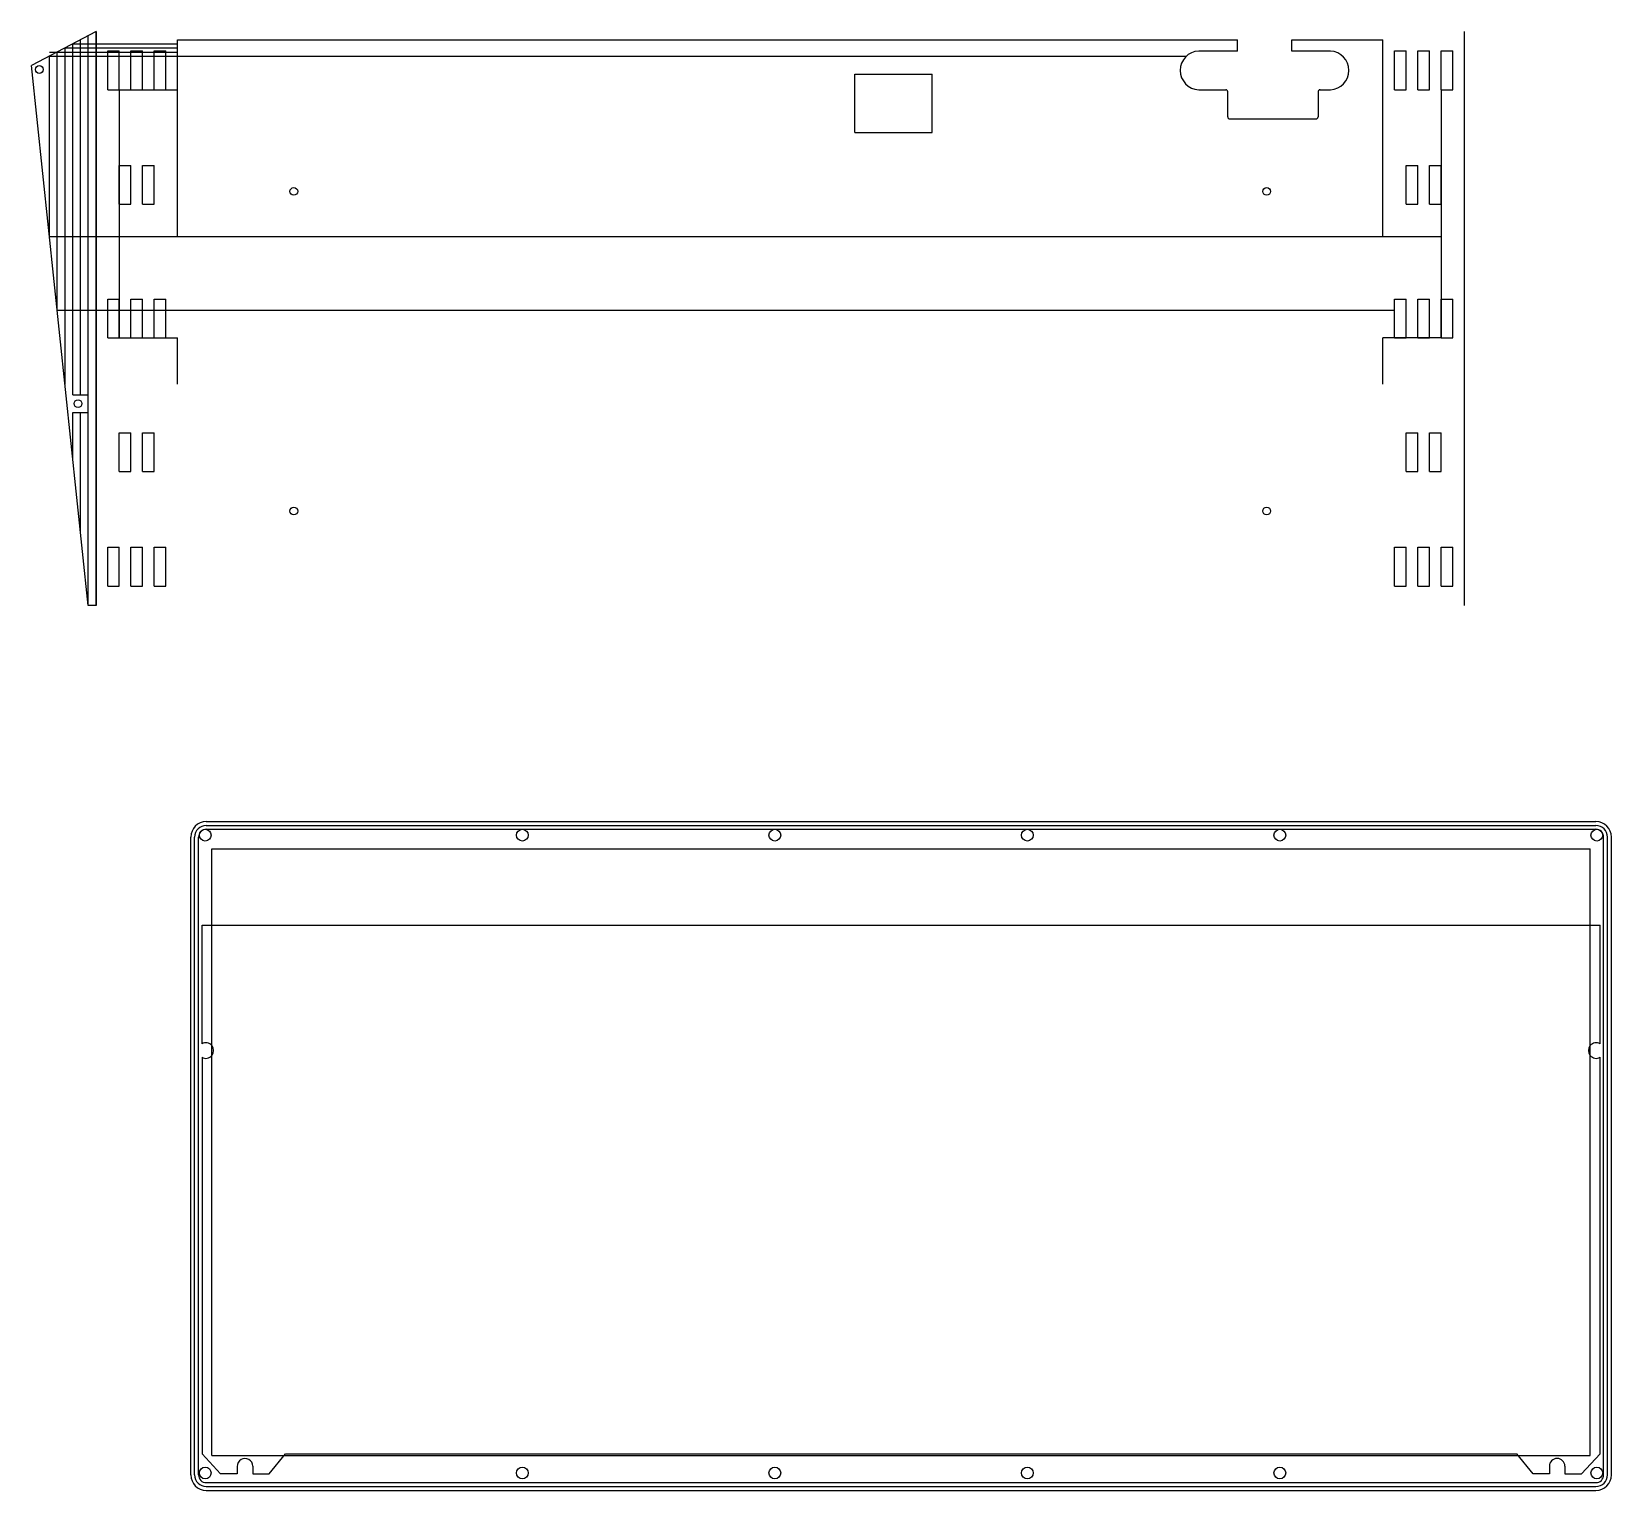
# Model space of a CAD drawing. Header units: millimetres. Extents: x -2194 to 1361, y -607 to 684.
# Drawn here: x -2193.6 to -1786.2, y -107.8 to 268.5 of the extents above; entities that cross this region are included whole.
import ezdxf

# ---------------------------------------------------------------- set-up
doc = ezdxf.new("R2010")
doc.units = ezdxf.units.MM
doc.layers.add('draft', color=7, linetype='Continuous', lineweight=25, true_color=0x000000)

msp = doc.modelspace()

# ---------------------------------------------------------------- linework, layer by layer
at = {"layer": 'draft'}
for p, q in [((-2177, 268.48), (-2193.63, 259.7)), ((-2177, 268.48), (-2193.63, 259.7)), ((-2183, 174.77), (-2183, 265.31)), ((-2183, 265.31), (-2156, 265.31)), ((-2181, 174.77), (-2181, 266.37)), ((-2179, 120.47), (-2179, 267.42)), ((-2177, 120.47), (-2177, 268.48)), ((-2177, 268.48), (-2177, 120.47)), ((-2156, 266.37), (-1882.61, 266.37)), ((-2156, 253.48), (-2156, 266.37)), ((-1882.61, 263.46), (-1882.61, 266.37)), ((-1868.61, 263.46), (-1868.61, 266.37)), ((-1868.61, 266.37), (-1845.08, 266.37)), ((-1845.08, 215.61), (-1845.08, 266.37)), ((-1824.08, 120.47), (-1824.08, 268.48)), ((-2189, 263.2), (-2187, 263.2)), ((-2189, 215.61), (-2189, 262.15)), ((-2189, 262.15), (-2156, 262.15)), ((-2187, 196.59), (-2187, 263.2)), ((-2187, 263.2), (-2156, 263.2)), ((-2185, 177.56), (-2185, 264.26)), ((-2185, 264.26), (-2156, 264.26)), ((-2174, 253.48), (-2174, 263.48)), ((-2174, 263.48), (-2171, 263.48)), ((-2171, 253.48), (-2171, 263.48)), ((-2168, 253.48), (-2168, 263.48)), ((-2168, 263.48), (-2165, 263.48)), ((-2165, 253.48), (-2165, 263.48)), ((-2162, 253.48), (-2162, 263.48)), ((-2162, 263.48), (-2159, 263.48)), ((-2159, 253.48), (-2159, 263.48)), ((-2156, 262.15), (-1895.75, 262.15)), ((-1882.61, 263.46), (-1892.59, 263.46)), ((-1858.59, 263.46), (-1868.61, 263.46)), ((-1842.08, 253.48), (-1842.08, 263.48)), ((-1842.08, 263.48), (-1839.08, 263.48)), ((-1839.08, 253.48), (-1839.08, 263.48)), ((-1836.08, 253.48), (-1836.08, 263.48)), ((-1836.08, 263.48), (-1833.08, 263.48)), ((-1833.08, 253.48), (-1833.08, 263.48)), ((-1830.08, 253.48), (-1830.08, 263.48)), ((-1830.08, 263.48), (-1827.08, 263.48)), ((-1827.08, 253.48), (-1827.08, 263.48)), ((-2179, 120.47), (-2193.63, 259.7)), ((-1981.31, 242.48), (-1981.31, 257.48)), ((-1981.31, 257.48), (-1961.31, 257.48)), ((-1961.31, 242.48), (-1961.31, 257.48)), ((-2174, 253.48), (-2171, 253.48)), ((-2174, 253.48), (-2171, 253.48)), ((-2174, 253.48), (-2156, 253.48)), ((-2171, 253.48), (-2171, 189.47)), ((-2168, 253.48), (-2165, 253.48)), ((-2162, 253.48), (-2159, 253.48)), ((-2156, 215.61), (-2156, 253.48)), ((-1892.59, 253.46), (-1885.61, 253.46)), ((-1885.11, 246.46), (-1885.11, 252.96)), ((-1861.8, 252.96), (-1861.8, 246.46)), ((-1861.3, 253.46), (-1858.59, 253.46)), ((-1842.08, 253.48), (-1839.08, 253.48)), ((-1836.08, 253.48), (-1833.08, 253.48)), ((-1830.08, 253.48), (-1827.08, 253.48)), ((-1830.08, 253.48), (-1830.08, 189.47)), ((-1884.61, 245.96), (-1862.3, 245.96)), ((-1981.31, 242.48), (-1961.31, 242.48)), ((-2171, 223.97), (-2171, 233.97)), ((-2171, 233.97), (-2168, 233.97)), ((-2168, 223.97), (-2168, 233.97)), ((-2165, 223.97), (-2165, 233.97)), ((-2165, 233.97), (-2162, 233.97)), ((-2162, 223.97), (-2162, 233.97)), ((-1839.08, 223.97), (-1839.08, 233.97)), ((-1839.08, 233.97), (-1836.08, 233.97)), ((-1836.08, 223.97), (-1836.08, 233.97)), ((-1833.08, 223.97), (-1833.08, 233.97)), ((-1833.08, 233.97), (-1830.08, 233.97)), ((-1830.08, 223.97), (-1830.08, 233.97)), ((-2171, 223.97), (-2168, 223.97)), ((-2165, 223.97), (-2162, 223.97)), ((-1839.08, 223.97), (-1836.08, 223.97)), ((-1833.08, 223.97), (-1830.08, 223.97)), ((-2189, 215.61), (-2156, 215.61)), ((-2156, 215.61), (-1830.08, 215.61)), ((-2187, 196.59), (-2156, 196.59)), ((-2174, 189.47), (-2174, 199.47)), ((-2174, 199.47), (-2171, 199.47)), ((-2171, 189.47), (-2171, 199.47)), ((-2168, 189.47), (-2168, 199.47)), ((-2168, 199.47), (-2165, 199.47)), ((-2165, 189.47), (-2165, 199.47)), ((-2162, 189.47), (-2162, 199.47)), ((-2162, 199.47), (-2159, 199.47)), ((-2159, 189.47), (-2159, 199.47)), ((-2156, 196.59), (-1842.08, 196.59)), ((-1842.08, 189.47), (-1842.08, 199.47)), ((-1842.08, 199.47), (-1839.08, 199.47)), ((-1839.08, 189.47), (-1839.08, 199.47)), ((-1836.08, 189.47), (-1836.08, 199.47)), ((-1836.08, 199.47), (-1833.08, 199.47)), ((-1833.08, 189.47), (-1833.08, 199.47)), ((-1830.08, 189.47), (-1830.08, 199.47)), ((-1830.08, 199.47), (-1827.08, 199.47)), ((-1827.08, 189.47), (-1827.08, 199.47)), ((-2174, 189.47), (-2171, 189.47)), ((-2174, 189.47), (-2156, 189.47)), ((-2168, 189.47), (-2165, 189.47)), ((-2162, 189.47), (-2159, 189.47)), ((-2156, 177.56), (-2156, 189.47)), ((-1830.08, 189.47), (-1845.08, 189.47)), ((-1845.08, 177.56), (-1845.08, 189.47)), ((-1842.08, 189.47), (-1839.08, 189.47)), ((-1836.08, 189.47), (-1833.08, 189.47)), ((-1830.08, 189.47), (-1827.08, 189.47)), ((-1830.08, 189.47), (-1830.08, 189.47)), ((-2183, 174.77), (-2181, 174.77)), ((-2181, 174.77), (-2179, 174.77)), ((-2183, 170.26), (-2181, 170.26)), ((-2183, 158.53), (-2183, 170.26)), ((-2181, 139.5), (-2181, 170.26)), ((-2181, 170.26), (-2179, 170.26)), ((-2171, 154.97), (-2171, 164.97)), ((-2171, 164.97), (-2168, 164.97)), ((-2168, 154.97), (-2168, 164.97)), ((-2165, 154.97), (-2165, 164.97)), ((-2165, 164.97), (-2162, 164.97)), ((-2162, 154.97), (-2162, 164.97)), ((-1839.08, 154.97), (-1839.08, 164.97)), ((-1839.08, 164.97), (-1836.08, 164.97)), ((-1836.08, 154.97), (-1836.08, 164.97)), ((-1833.08, 154.97), (-1833.08, 164.97)), ((-1833.08, 164.97), (-1830.08, 164.97)), ((-1830.08, 154.97), (-1830.08, 164.97)), ((-2171, 154.97), (-2168, 154.97)), ((-2165, 154.97), (-2162, 154.97)), ((-1839.08, 154.97), (-1836.08, 154.97)), ((-1833.08, 154.97), (-1830.08, 154.97)), ((-2174, 125.47), (-2174, 135.47)), ((-2174, 135.47), (-2171, 135.47)), ((-2171, 125.47), (-2171, 135.47)), ((-2168, 125.47), (-2168, 135.47)), ((-2168, 135.47), (-2165, 135.47)), ((-2165, 125.47), (-2165, 135.47)), ((-2162, 125.47), (-2162, 135.47)), ((-2162, 135.47), (-2159, 135.47)), ((-2159, 125.47), (-2159, 135.47)), ((-1842.08, 125.47), (-1842.08, 135.47)), ((-1842.08, 135.47), (-1839.08, 135.47)), ((-1839.08, 125.47), (-1839.08, 135.47)), ((-1836.08, 125.47), (-1836.08, 135.47)), ((-1836.08, 135.47), (-1833.08, 135.47)), ((-1833.08, 125.47), (-1833.08, 135.47)), ((-1830.08, 125.47), (-1830.08, 135.47)), ((-1830.08, 135.47), (-1827.08, 135.47)), ((-1827.08, 125.47), (-1827.08, 135.47)), ((-2174, 125.47), (-2171, 125.47)), ((-2168, 125.47), (-2165, 125.47)), ((-2162, 125.47), (-2159, 125.47)), ((-1842.08, 125.47), (-1839.08, 125.47)), ((-1836.08, 125.47), (-1833.08, 125.47)), ((-1830.08, 125.47), (-1827.08, 125.47)), ((-2177, 120.47), (-2179, 120.47)), ((-2148.57, 64.71), (-1790.16, 64.71)), ((-2148.57, 63.71), (-1790.16, 63.71)), ((-2148.57, 62.71), (-1790.16, 62.71)), ((-2152.57, -103.81), (-2152.57, 60.71)), ((-2151.57, -103.81), (-2151.57, 60.71)), ((-2150.57, -103.81), (-2150.57, 60.71)), ((-2147.12, -98.81), (-2147.12, 57.71)), ((-2147.12, 57.71), (-1791.61, 57.71)), ((-1791.61, -98.81), (-1791.61, 57.71)), ((-1788.16, -103.81), (-1788.16, 60.71)), ((-1787.16, -103.81), (-1787.16, 60.71)), ((-1786.16, -103.81), (-1786.16, 60.71)), ((-2149.67, 7.38), (-2149.67, 37.99)), ((-2149.67, 37.99), (-1789.06, 37.99)), ((-1789.06, 7.38), (-1789.06, 37.99)), ((-2149.67, 3.91), (-2149.67, -98.41)), ((-1789.06, -98.34), (-1789.06, 3.91)), ((-2144.87, -103.56), (-2149.67, -98.41)), ((-2147.12, -98.81), (-1791.61, -98.81)), ((-2140.57, -101.63), (-2140.57, -103.56)), ((-2136.57, -101.56), (-2136.57, -103.56)), ((-2132.37, -103.56), (-2128.17, -98.41)), ((-2128.17, -98.41), (-1810.56, -98.41)), ((-1969.37, -98.41), (-1810.56, -98.41)), ((-1806.36, -103.56), (-1810.56, -98.41)), ((-1802.16, -101.56), (-1802.16, -103.56)), ((-1798.16, -101.56), (-1798.16, -103.49)), ((-1793.86, -103.49), (-1789.06, -98.34)), ((-2148.57, -105.81), (-1790.16, -105.81)), ((-2140.57, -103.56), (-2144.87, -103.56)), ((-2136.57, -103.56), (-2132.37, -103.56)), ((-1802.16, -103.56), (-1806.36, -103.56)), ((-1798.16, -103.49), (-1793.86, -103.49)), ((-2148.57, -106.81), (-1790.16, -106.81)), ((-2148.57, -107.81), (-1790.16, -107.81))]:
    msp.add_line(p, q, dxfattribs=at)
for centre, radius in [((-2191.63, 258.7), 1), ((-2126, 227.25), 1), ((-1875.08, 227.25), 1), ((-2181.65, 172.51), 1), ((-2126, 144.8), 1), ((-1875.08, 144.8), 1), ((-2148.84, 61.2), 1.51), ((-2067.05, 61.2), 1.51), ((-2001.93, 61.2), 1.51), ((-1936.8, 61.2), 1.51), ((-1871.68, 61.2), 1.51), ((-1789.92, 61.2), 1.51), ((-2148.84, -103.31), 1.51), ((-2067.05, -103.31), 1.51), ((-2001.93, -103.31), 1.51), ((-1936.8, -103.31), 1.51), ((-1871.68, -103.31), 1.51), ((-1789.92, -103.31), 1.51)]:
    msp.add_circle(centre, radius, dxfattribs=at)
for centre, radius, start, end in [((-1892.37, 258.46), 5, 92.5636, 267.4364), ((-1858.87, 258.46), 5.01, 273.1983, 86.8017), ((-1885.61, 252.96), 0.5, 360, 90), ((-1861.3, 252.96), 0.5, 90, 180), ((-1884.61, 246.46), 0.5, 180, 270), ((-1862.3, 246.46), 0.5, 270, 360), ((-2148.57, 60.71), 4, 90, 180), ((-2148.57, 60.71), 3, 90, 180), ((-2148.57, 60.71), 2, 90, 180), ((-1790.16, 60.71), 4, 0, 90), ((-1790.16, 60.71), 3, 0, 90), ((-1790.16, 60.71), 2, 0, 90), ((-2148.67, 5.64), 2, 240.0404, 119.9596), ((-1790.06, 5.64), 2, 60.0404, 299.9596), ((-2138.57, -101.56), 2, 0, 182.0018), ((-1800.16, -101.56), 2, 0, 180), ((-2148.57, -103.81), 4, 180, 270), ((-2148.57, -103.81), 3, 180, 270), ((-2148.57, -103.81), 2, 180, 270), ((-1790.16, -103.81), 4, 270, 360), ((-1790.16, -103.81), 3, 270, 0), ((-1790.16, -103.81), 2, 270, 360)]:
    msp.add_arc(centre, radius, start, end, dxfattribs=at)

doc.saveas('drawing.dxf')
